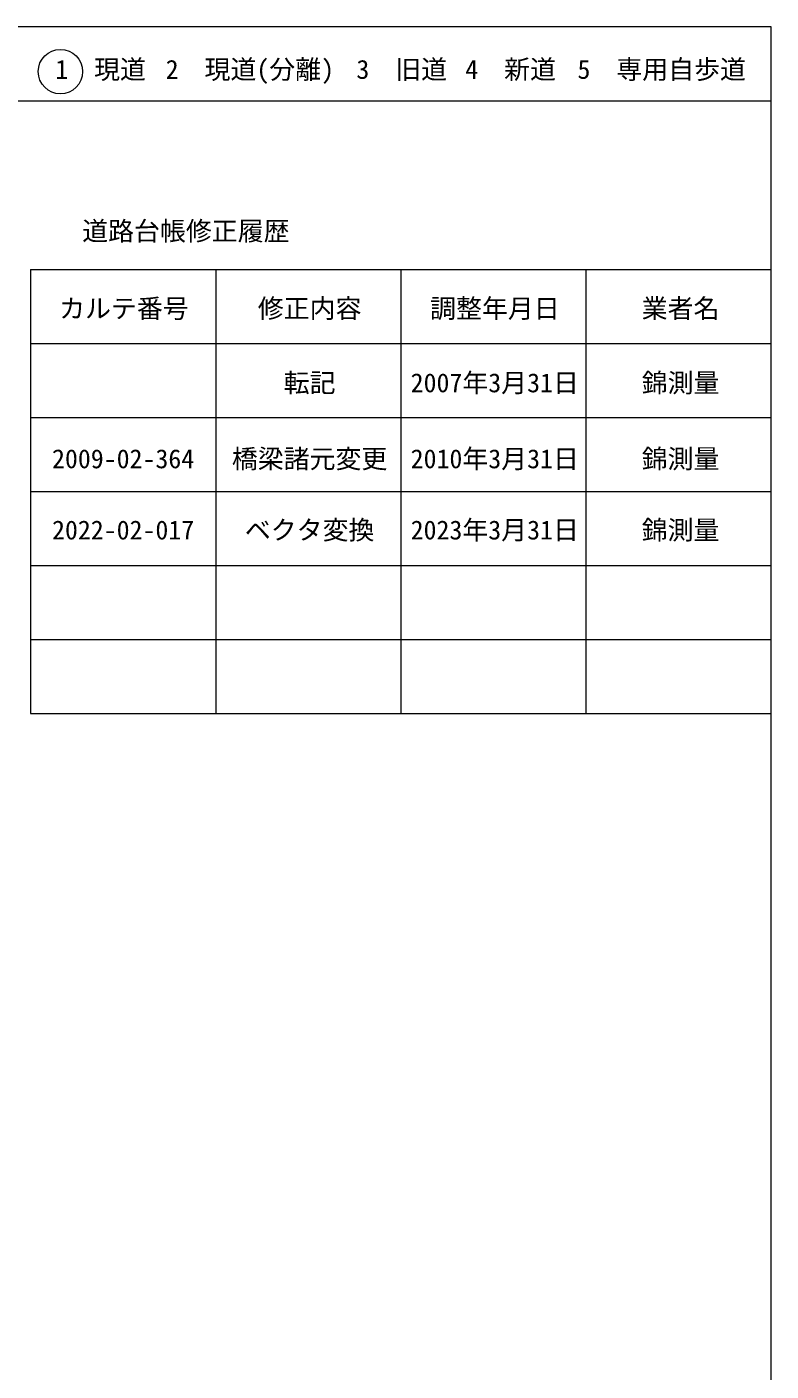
# Model space of a CAD drawing. Units: millimetres, scale not verified. Extents: x -71087 to 568913, y -90349 to 269651.
# Drawn here: x 468413 to 568913, y 88008 to 269651 of the extents above; entities that cross this region are included whole.
import ezdxf
from ezdxf.enums import TextEntityAlignment as Align

# ---------------------------------------------------------------- set-up
doc = ezdxf.new("R2010")
doc.units = ezdxf.units.MM
doc.header["$LTSCALE"] = 1000
for name, color, linetype, lineweight in [('M-TTL', 2, 'Continuous', 13), ('M-TTL-FRAM', 2, 'Continuous', 13), ('M-TTL-LINE', 7, 'Continuous', 13), ('M-TTL-TXT', 7, 'Continuous', 13)]:
    doc.layers.add(name, color=color, linetype=linetype, lineweight=lineweight)
doc.styles.add('ＭＳ ゴシック', font='')
doc.styles.get('ＭＳ ゴシック').set_extended_font_data('MS Gothic')

msp = doc.modelspace()

# ---------------------------------------------------------------- linework, layer by layer
at = {"layer": 'M-TTL'}
for p, q in [((568913, 269651), (-71087, 269651)), ((568913, -90349), (568913, 269651))]:
    msp.add_line(p, q, dxfattribs=at)
at = {"layer": 'M-TTL-FRAM'}
for p, q in [((468913, 236848), (468913, 176848)), ((468913, 236848), (568913, 236848)), ((468913, 176848), (568913, 176848))]:
    msp.add_line(p, q, dxfattribs=at)
at = {"layer": 'M-TTL-LINE'}
for p, q in [((-71087, 259651), (568913, 259651)), ((493913, 236848), (493913, 176848)), ((518913, 236848), (518913, 176848)), ((543913, 236848), (543913, 176848)), ((468913, 226848), (568913, 226848)), ((468913, 216848), (568913, 216848)), ((468913, 206848), (568913, 206848)), ((468913, 196848), (568913, 196848)), ((468913, 186848), (568913, 186848))]:
    msp.add_line(p, q, dxfattribs=at)
at = {"layer": 'M-TTL-TXT'}
msp.add_circle((472943, 263609), 3000, dxfattribs=at)

# ---------------------------------------------------------------- texts
at = {"layer": 'M-TTL-TXT', "style": 'ＭＳ ゴシック'}
for s, p in [('1\u3000現道', (472236, 261859)), ('2\u3000現道(分離)', (487157, 261859)), ('3\u3000旧道', (512909, 261859)), ('4\u3000新道', (527612, 261859)), ('5\u3000専用自歩道', (542766, 261859)), ('道路台帳修正履歴', (475881, 240015)), ('カルテ番号', (472769, 229555)), ('修正内容', (499592, 229555)), ('調整年月日', (522862, 229555)), ('業者名', (551435, 229555)), ('転記', (503092, 219504)), ('2007年3月31日', (520237, 219504)), ('錦測量', (551435, 219504)), ('2009-02-364', (471806, 209239)), ('橋梁諸元変更', (496092, 209239)), ('2010年3月31日', (520237, 209239)), ('錦測量', (551435, 209239)), ('2022-02-017', (471806, 199616)), ('ベクタ変換', (497842, 199616)), ('2023年3月31日', (520237, 199616)), ('錦測量', (551435, 199616))]:
    msp.add_text(s, height=2566, dxfattribs=at).set_placement(p, align=Align.BOTTOM_LEFT)

doc.saveas('drawing.dxf')
